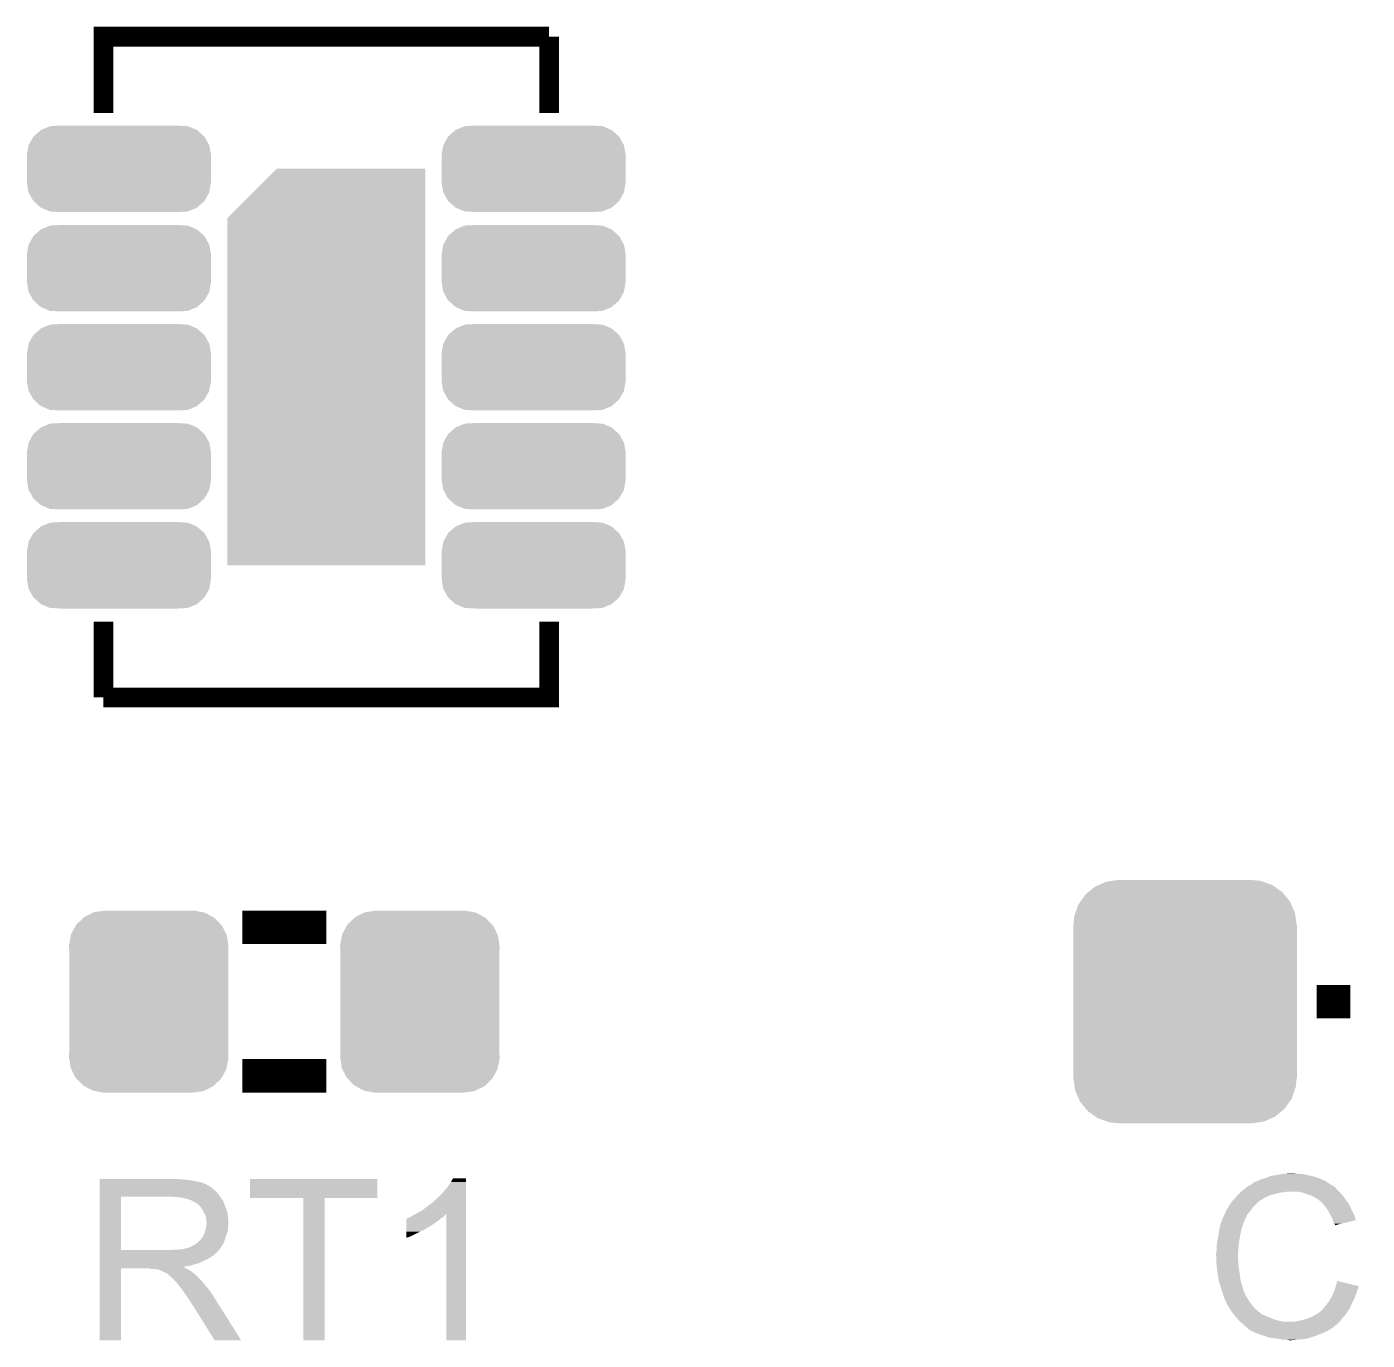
# Model space of a CAD drawing. Extents: x -0.05 to 0.95, y -0.15 to 1.54.
# Drawn here: x 0.3886 to 0.708, y 0.5593 to 0.8723 of the extents above; entities that cross this region are included whole.
import ezdxf

# ---------------------------------------------------------------- set-up
doc = ezdxf.new("R2010")
doc.units = 0
doc.layers.get('0').update_dxf_attribs({"linetype": 'CONTINUOUS'})
doc.layers.add('AIR_QUALITY3_CLICK_V100_GTO', color=14, linetype='CONTINUOUS')
doc.layers.add('AIR_QUALITY3_CLICK_V100_GTS', color=12, linetype='CONTINUOUS')

# ---------------------------------------------------------------- blocks, each defined once
blk = doc.blocks.new('RECTANGLE_42')
blk.add_solid([(0.0236, 0.03545), (0.0236, -0.03545), (-0.0236, 0.03545), (-0.0236, -0.03545)])
blk = doc.blocks.new('CUSTOM_52')
for points in [[(-0.01855, 0.00929), (-0.01639, 0.01016), (0.0185, 0.00929), (0.01644, 0.01016)], [(-0.01639, 0.01016), (-0.01634, 0.01018), (0.01644, 0.01016), (0.01603, 0.01018)], [(-0.01634, 0.01018), (-0.01396, 0.0103), (0.01603, 0.01018), (0.01396, 0.0103)], [(-0.02152, 0.00565), (-0.02039, 0.00764), (0.0215, 0.00565), (0.02041, 0.00764)], [(-0.02039, 0.00764), (-0.02034, 0.00772), (0.02041, 0.00764), (0.02031, 0.00772)], [(-0.02034, 0.00772), (-0.01861, 0.00923), (0.02031, 0.00772), (0.01863, 0.00923)], [(-0.01861, 0.00923), (-0.01855, 0.00929), (0.01863, 0.00923), (0.0185, 0.00929)], [(-0.02195, 0.0032), (-0.02153, 0.00555), (0.02195, 0.0032), (0.02155, 0.00555)], [(-0.0219, 0.00237), (-0.02195, 0.0032), (0.0219, 0.00237), (0.02195, 0.0032)], [(-0.02153, 0.00555), (-0.02152, 0.00565), (0.02155, 0.00555), (0.0215, 0.00565)], [(-0.0219, 0.00236), (-0.0219, 0.00237), (0.0219, 0.00236), (0.0219, 0.00237)], [(-0.0219, -0.00236), (-0.0219, 0.00236), (0.0219, -0.00236), (0.0219, 0.00236)], [(-0.02195, -0.0032), (-0.0219, -0.00237), (0.02195, -0.0032), (0.0219, -0.00237)], [(-0.0219, -0.00237), (-0.0219, -0.00236), (0.0219, -0.00237), (0.0219, -0.00236)], [(-0.02155, -0.00555), (-0.02195, -0.0032), (0.02153, -0.00555), (0.02195, -0.0032)], [(-0.0215, -0.00565), (-0.02155, -0.00555), (0.02152, -0.00565), (0.02153, -0.00555)], [(-0.02041, -0.00764), (-0.0215, -0.00565), (0.02039, -0.00764), (0.02152, -0.00565)], [(-0.02031, -0.00772), (-0.02041, -0.00764), (0.02034, -0.00772), (0.02039, -0.00764)], [(-0.01863, -0.00923), (-0.02031, -0.00772), (0.01861, -0.00923), (0.02034, -0.00772)], [(-0.0185, -0.00929), (-0.01863, -0.00923), (0.01855, -0.00929), (0.01861, -0.00923)], [(-0.01644, -0.01016), (-0.0185, -0.00929), (0.01639, -0.01016), (0.01855, -0.00929)], [(-0.01603, -0.01018), (-0.01644, -0.01016), (0.01634, -0.01018), (0.01639, -0.01016)], [(-0.01396, -0.0103), (-0.01603, -0.01018), (0.01396, -0.0103), (0.01634, -0.01018)]]:
    blk.add_solid(points)
blk = doc.blocks.new('CUSTOM_53')
for points in [[(-0.01724, 0.01838), (-0.01557, 0.01997), (0.01717, 0.01838), (0.01564, 0.01997)], [(-0.01557, 0.01997), (-0.01536, 0.02018), (0.01564, 0.01997), (0.01526, 0.02018)], [(-0.01536, 0.02018), (-0.01325, 0.02121), (0.01526, 0.02018), (0.01335, 0.02121)], [(-0.01325, 0.02121), (-0.01302, 0.02132), (0.01335, 0.02121), (0.01277, 0.02132)], [(-0.01302, 0.02132), (-0.01049, 0.02169), (0.01277, 0.02132), (0.0108, 0.02169)], [(-0.01049, 0.02169), (-0.01045, 0.0217), (0.0108, 0.02169), (0.01045, 0.0217)], [(-0.01856, 0.01577), (-0.01849, 0.0161), (0.0186, 0.01577), (0.01844, 0.0161)], [(-0.01849, 0.0161), (-0.01739, 0.0181), (0.01844, 0.0161), (0.01745, 0.0181)], [(-0.01739, 0.0181), (-0.01724, 0.01838), (0.01745, 0.0181), (0.01717, 0.01838)], [(-0.019, 0.0132), (-0.01899, 0.01355), (0.019, 0.0132), (0.01895, 0.01355)], [(-0.01895, 0.01228), (-0.019, 0.0132), (0.01895, 0.01228), (0.019, 0.0132)], [(-0.01899, 0.01355), (-0.01856, 0.01577), (0.01895, 0.01355), (0.0186, 0.01577)], [(-0.01895, -0.01228), (-0.01895, 0.01228), (0.01895, -0.01228), (0.01895, 0.01228)], [(-0.01895, 0.01228), (-0.01895, 0.01228), (0.01895, 0.01228)], [(-0.019, -0.0132), (-0.01895, -0.01228), (0.019, -0.0132), (0.01895, -0.01228)], [(-0.01895, -0.01228), (-0.01895, -0.01228), (0.01895, -0.01228)], [(-0.01895, -0.01355), (-0.019, -0.0132), (0.01899, -0.01355), (0.019, -0.0132)], [(-0.0186, -0.01577), (-0.01895, -0.01355), (0.01855, -0.01577), (0.01899, -0.01355)], [(-0.01844, -0.0161), (-0.0186, -0.01577), (0.01849, -0.0161), (0.01855, -0.01577)], [(-0.01745, -0.0181), (-0.01844, -0.0161), (0.01739, -0.0181), (0.01849, -0.0161)], [(-0.01717, -0.01838), (-0.01745, -0.0181), (0.01724, -0.01838), (0.01739, -0.0181)], [(-0.01564, -0.01997), (-0.01717, -0.01838), (0.01557, -0.01997), (0.01724, -0.01838)], [(-0.01526, -0.02018), (-0.01564, -0.01997), (0.01536, -0.02018), (0.01557, -0.01997)], [(-0.01335, -0.02121), (-0.01526, -0.02018), (0.01325, -0.02121), (0.01536, -0.02018)], [(-0.01277, -0.02132), (-0.01335, -0.02121), (0.01302, -0.02132), (0.01325, -0.02121)], [(-0.0108, -0.02169), (-0.01277, -0.02132), (0.01049, -0.02169), (0.01302, -0.02132)], [(-0.01045, -0.0217), (-0.0108, -0.02169), (0.01045, -0.0217), (0.01049, -0.02169)]]:
    blk.add_solid(points)
blk = doc.blocks.new('CUSTOM_54')
for points in [[(-0.01875, 0.02859), (-0.01751, 0.02877), (0.01853, 0.02859), (0.01804, 0.02877)], [(-0.01751, 0.02877), (-0.01585, 0.029), (0.01804, 0.02877), (0.01585, 0.029)], [(-0.02495, 0.0238), (-0.02371, 0.02555), (0.02504, 0.0238), (0.02361, 0.02555)], [(-0.02371, 0.02555), (-0.02307, 0.02608), (0.02361, 0.02555), (0.02319, 0.02608)], [(-0.02307, 0.02608), (-0.02144, 0.02741), (0.02319, 0.02608), (0.02131, 0.02741)], [(-0.02144, 0.02741), (-0.02061, 0.02777), (0.02131, 0.02741), (0.0208, 0.02777)], [(-0.02061, 0.02777), (-0.01875, 0.02859), (0.0208, 0.02777), (0.01853, 0.02859)], [(-0.02612, 0.02111), (-0.0254, 0.02316), (0.0262, 0.02111), (0.02531, 0.02316)], [(-0.0254, 0.02316), (-0.02495, 0.0238), (0.02531, 0.02316), (0.02504, 0.0238)], [(-0.0266, 0.0182), (-0.02638, 0.02039), (0.0266, 0.0182), (0.0263, 0.02039)], [(-0.02638, 0.02039), (-0.02612, 0.02111), (0.0263, 0.02039), (0.0262, 0.02111)], [(-0.02665, -0.0182), (-0.02665, 0.0182), (0.02665, -0.0182), (0.02665, 0.0182)], [(-0.0263, -0.02039), (-0.0266, -0.0182), (0.02638, -0.02039), (0.0266, -0.0182)], [(-0.0262, -0.02111), (-0.0263, -0.02039), (0.02612, -0.02111), (0.02638, -0.02039)], [(-0.02531, -0.02316), (-0.0262, -0.02111), (0.0254, -0.02316), (0.02612, -0.02111)], [(-0.02504, -0.0238), (-0.02531, -0.02316), (0.02494, -0.0238), (0.0254, -0.02316)], [(-0.02361, -0.02555), (-0.02504, -0.0238), (0.02371, -0.02555), (0.02494, -0.0238)], [(-0.02319, -0.02608), (-0.02361, -0.02555), (0.02307, -0.02608), (0.02371, -0.02555)], [(-0.02131, -0.02741), (-0.02319, -0.02608), (0.02144, -0.02741), (0.02307, -0.02608)], [(-0.0208, -0.02777), (-0.02131, -0.02741), (0.02061, -0.02777), (0.02144, -0.02741)], [(-0.01853, -0.02859), (-0.0208, -0.02777), (0.01875, -0.02859), (0.02061, -0.02777)], [(-0.01804, -0.02877), (-0.01853, -0.02859), (0.01751, -0.02877), (0.01875, -0.02859)], [(-0.01585, -0.029), (-0.01804, -0.02877), (0.01585, -0.029), (0.01751, -0.02877)]]:
    blk.add_solid(points)

msp = doc.modelspace()

# ---------------------------------------------------------------- linework, layer by layer
at = {"layer": 'AIR_QUALITY3_CLICK_V100_GTO'}
for points, const_width in [([(0.4069, 0.8518), (0.4069, 0.87), (0.5131, 0.87)], 0.0047), ([(0.5131, 0.8518), (0.5131, 0.87)], 0.0047), ([(0.4069, 0.7125), (0.4069, 0.7306)], 0.0047), ([(0.4069, 0.7125), (0.5131, 0.7125), (0.5131, 0.7306)], 0.0047), ([(0.44, 0.6577), (0.46, 0.6577)], 0.008), ([(0.696, 0.64), (0.704, 0.64)], 0.008), ([(0.44, 0.6223), (0.46, 0.6223)], 0.008)]:
    msp.add_lwpolyline(points, dxfattribs=dict(at, const_width=const_width))
for points in [[(0.406, 0.5976), (0.406, 0.5977), (0.4259, 0.5976), (0.4248, 0.5977)], [(0.406, 0.5975), (0.406, 0.5976), (0.4271, 0.5975), (0.4259, 0.5976)], [(0.406, 0.5973), (0.406, 0.5975), (0.4285, 0.5973), (0.4271, 0.5975)], [(0.406, 0.597), (0.406, 0.5973), (0.4297, 0.597), (0.4285, 0.5973)], [(0.4418, 0.5932), (0.4418, 0.5977), (0.4722, 0.5932), (0.4722, 0.5977)], [(0.4418, 0.5977), (0.4418, 0.5977), (0.4722, 0.5977), (0.4418, 0.5977)], [(0.4897, 0.597), (0.4902, 0.5979), (0.4933, 0.597), (0.4933, 0.5979)], [(0.4902, 0.5979), (0.4902, 0.5979), (0.4933, 0.5979), (0.4902, 0.5979)], [(0.6815, 0.5971), (0.6819, 0.5973), (0.6983, 0.5971), (0.6979, 0.5973)], [(0.6819, 0.5973), (0.6824, 0.5975), (0.6979, 0.5973), (0.6975, 0.5975)], [(0.6824, 0.5975), (0.6829, 0.5977), (0.6975, 0.5975), (0.69705, 0.5977)], [(0.6829, 0.5977), (0.6835, 0.5979), (0.69705, 0.5977), (0.6966, 0.5979)], [(0.6835, 0.5979), (0.6842, 0.5981), (0.6966, 0.5979), (0.69596, 0.5981)], [(0.6842, 0.5981), (0.6849, 0.5984), (0.69596, 0.5981), (0.695, 0.5984)], [(0.6849, 0.5984), (0.6865, 0.5987), (0.695, 0.5984), (0.6935, 0.5987)], [(0.6865, 0.5987), (0.6877, 0.5989), (0.6935, 0.5987), (0.6928, 0.5989)], [(0.6877, 0.5989), (0.6883, 0.599), (0.6921, 0.5989), (0.6915, 0.599)], [(0.6883, 0.599), (0.6901, 0.5991), (0.691, 0.599), (0.6906, 0.5991)], [(0.406, 0.5969), (0.406, 0.597), (0.4303, 0.5969), (0.4297, 0.597)], [(0.406, 0.5967), (0.406, 0.5969), (0.4308, 0.5967), (0.4303, 0.5969)], [(0.406, 0.5966), (0.406, 0.5967), (0.4309, 0.5966), (0.4309, 0.5967)], [(0.406, 0.5967), (0.406, 0.5967), (0.4309, 0.5967), (0.4308, 0.5967)], [(0.406, 0.5965), (0.406, 0.5966), (0.4313, 0.5965), (0.4309, 0.5966)], [(0.406, 0.5962), (0.406, 0.5965), (0.4318, 0.5962), (0.4313, 0.5965)], [(0.406, 0.5959), (0.406, 0.5962), (0.4324, 0.5959), (0.4318, 0.5962)], [(0.406, 0.5954), (0.406, 0.5959), (0.433, 0.5954), (0.4324, 0.5959)], [(0.406, 0.5947), (0.406, 0.5954), (0.4338, 0.5947), (0.433, 0.5954)], [(0.406, 0.5939), (0.406, 0.5947), (0.4344, 0.5939), (0.4338, 0.5947)], [(0.4863, 0.593), (0.4877, 0.5944), (0.4933, 0.593), (0.4933, 0.5944)], [(0.4877, 0.5944), (0.4884, 0.5952), (0.4933, 0.5944), (0.4933, 0.5952)], [(0.4884, 0.5952), (0.4891, 0.5961), (0.4933, 0.5952), (0.4933, 0.5961)], [(0.4891, 0.5961), (0.4897, 0.597), (0.4933, 0.5961), (0.4933, 0.597)], [(0.6772, 0.5939), (0.6778, 0.5945), (0.685, 0.5939), (0.6874, 0.5945)], [(0.6778, 0.5945), (0.6779, 0.5946), (0.6874, 0.5945), (0.6884, 0.5946)], [(0.6779, 0.5946), (0.678, 0.5947), (0.6884, 0.5946), (0.6889, 0.5947)], [(0.678, 0.5947), (0.67871, 0.5953), (0.7013, 0.5947), (0.7007, 0.5953)], [(0.67871, 0.5953), (0.67906, 0.5956), (0.7007, 0.5953), (0.7005, 0.5956)], [(0.67906, 0.5956), (0.6793, 0.5958), (0.7005, 0.5956), (0.7003, 0.5958)], [(0.6793, 0.5958), (0.67947, 0.5959), (0.7003, 0.5958), (0.7002, 0.5959)], [(0.67947, 0.5959), (0.67963, 0.596), (0.7002, 0.5959), (0.7, 0.596)], [(0.67963, 0.596), (0.6798, 0.5961), (0.7, 0.596), (0.6999, 0.5961)], [(0.6798, 0.5961), (0.68063, 0.5966), (0.6998, 0.5961), (0.699, 0.5966)], [(0.6798, 0.5961), (0.6798, 0.5961), (0.6999, 0.5961), (0.6998, 0.5961)], [(0.68063, 0.5966), (0.6808, 0.5967), (0.699, 0.5966), (0.69886, 0.5967)], [(0.6808, 0.5968), (0.6812, 0.597), (0.69872, 0.5968), (0.69844, 0.597)], [(0.6808, 0.5967), (0.6808, 0.5968), (0.69886, 0.5967), (0.69872, 0.5968)], [(0.6812, 0.597), (0.6815, 0.5971), (0.69844, 0.597), (0.6983, 0.5971)], [(0.6926, 0.5945), (0.6914, 0.5947), (0.7015, 0.5945), (0.7013, 0.5947)], [(0.6937, 0.5941), (0.6926, 0.5945), (0.7019, 0.5941), (0.7015, 0.5945)], [(0.694, 0.594), (0.6937, 0.5941), (0.702, 0.594), (0.7019, 0.5941)], [(0.6946, 0.5938), (0.694, 0.594), (0.70216, 0.5938), (0.702, 0.594)], [(0.406, 0.5935), (0.406, 0.5939), (0.43471, 0.5935), (0.4344, 0.5939)], [(0.406, 0.5808), (0.406, 0.5935), (0.4111, 0.5808), (0.4111, 0.5935)], [(0.406, 0.5935), (0.406, 0.5935), (0.4111, 0.5935), (0.4232, 0.5935)], [(0.4247, 0.5934), (0.4232, 0.5935), (0.43479, 0.5934), (0.43471, 0.5935)], [(0.426, 0.5932), (0.4247, 0.5934), (0.43494, 0.5932), (0.43479, 0.5934)], [(0.42673, 0.593), (0.426, 0.5932), (0.4351, 0.593), (0.43494, 0.5932)], [(0.4271, 0.5929), (0.42673, 0.593), (0.4351, 0.5929), (0.4351, 0.593)], [(0.4279, 0.5926), (0.4271, 0.5929), (0.4354, 0.5926), (0.4351, 0.5929)], [(0.4286, 0.5922), (0.4279, 0.5926), (0.43553, 0.5922), (0.4354, 0.5926)], [(0.4291, 0.592), (0.4286, 0.5922), (0.4356, 0.592), (0.43553, 0.5922)], [(0.4294, 0.5917), (0.4291, 0.592), (0.43573, 0.5917), (0.4356, 0.592)], [(0.42984, 0.5913), (0.4295, 0.5917), (0.4359, 0.5913), (0.43573, 0.5917)], [(0.4301, 0.591), (0.42984, 0.5913), (0.43601, 0.591), (0.4359, 0.5913)], [(0.43041, 0.5905), (0.4301, 0.591), (0.4362, 0.5905), (0.43601, 0.591)], [(0.4545, 0.5593), (0.4545, 0.5932), (0.4596, 0.5593), (0.4596, 0.5932)], [(0.4545, 0.5932), (0.4545, 0.5932), (0.4596, 0.5932), (0.4722, 0.5932)], [(0.4826, 0.5901), (0.4837, 0.5909), (0.4933, 0.5901), (0.4933, 0.5909)], [(0.4837, 0.5909), (0.4849, 0.5918), (0.4933, 0.5909), (0.4933, 0.5918)], [(0.4849, 0.5918), (0.486, 0.5927), (0.4933, 0.5918), (0.4933, 0.5927)], [(0.486, 0.5927), (0.4861, 0.5928), (0.4933, 0.5927), (0.4933, 0.5928)], [(0.4861, 0.5929), (0.4863, 0.593), (0.4933, 0.5929), (0.4933, 0.593)], [(0.4861, 0.5928), (0.4861, 0.5929), (0.4933, 0.5928), (0.4933, 0.5929)], [(0.6747, 0.5906), (0.6749, 0.591), (0.68051, 0.5906), (0.68082, 0.591)], [(0.6749, 0.591), (0.67496, 0.5911), (0.68082, 0.591), (0.6809, 0.5911)], [(0.67496, 0.5911), (0.6752, 0.5915), (0.6809, 0.5911), (0.6813, 0.5915)], [(0.6752, 0.5915), (0.67569, 0.5922), (0.6813, 0.5915), (0.682, 0.5922)], [(0.67569, 0.5922), (0.6759, 0.5925), (0.682, 0.5922), (0.6824, 0.5925)], [(0.6759, 0.5925), (0.67599, 0.5926), (0.6824, 0.5925), (0.6825, 0.5926)], [(0.67599, 0.5926), (0.67663, 0.5933), (0.6825, 0.5926), (0.6837, 0.5933)], [(0.67663, 0.5933), (0.6769, 0.5936), (0.6837, 0.5933), (0.68435, 0.5936)], [(0.6769, 0.5936), (0.6772, 0.5939), (0.68435, 0.5936), (0.685, 0.5939)], [(0.6952, 0.5935), (0.6946, 0.5938), (0.7024, 0.5935), (0.70216, 0.5938)], [(0.6954, 0.5934), (0.6952, 0.5935), (0.70247, 0.5934), (0.7024, 0.5935)], [(0.6959, 0.5931), (0.6954, 0.5934), (0.70269, 0.5931), (0.70247, 0.5934)], [(0.6963, 0.5929), (0.6959, 0.5931), (0.70283, 0.5929), (0.70269, 0.5931)], [(0.6964, 0.5928), (0.6963, 0.5929), (0.7029, 0.5928), (0.70283, 0.5929)], [(0.69719, 0.5921), (0.6964, 0.5928), (0.7034, 0.5921), (0.7029, 0.5928)], [(0.6973, 0.592), (0.69719, 0.5921), (0.70346, 0.592), (0.7034, 0.5921)], [(0.69778, 0.5914), (0.6973, 0.592), (0.7038, 0.5914), (0.70346, 0.592)], [(0.6981, 0.591), (0.69778, 0.5914), (0.704, 0.591), (0.7038, 0.5914)], [(0.69838, 0.5906), (0.6981, 0.591), (0.7042, 0.5906), (0.704, 0.591)], [(0.4306, 0.5902), (0.43041, 0.5905), (0.43629, 0.5902), (0.4362, 0.5905)], [(0.431, 0.5895), (0.4306, 0.5902), (0.4365, 0.5895), (0.43629, 0.5902)], [(0.4313, 0.5888), (0.431, 0.5895), (0.43656, 0.5888), (0.4365, 0.5895)], [(0.43136, 0.5884), (0.4313, 0.5888), (0.4366, 0.5884), (0.43656, 0.5888)], [(0.4314, 0.5881), (0.43136, 0.5884), (0.43662, 0.5881), (0.4366, 0.5884)], [(0.4314, 0.5876), (0.4314, 0.5881), (0.43667, 0.5876), (0.43662, 0.5881)], [(0.4791, 0.5879), (0.4791, 0.5882), (0.4868, 0.5879), (0.48716, 0.5882)], [(0.4791, 0.5873), (0.4791, 0.5879), (0.486, 0.5873), (0.4868, 0.5879)], [(0.4792, 0.5882), (0.4793, 0.5884), (0.48716, 0.5882), (0.4874, 0.5884)], [(0.4795, 0.5884), (0.4798, 0.5886), (0.4874, 0.5884), (0.48773, 0.5886)], [(0.4798, 0.5886), (0.4801, 0.5887), (0.48773, 0.5886), (0.4879, 0.5887)], [(0.4801, 0.5887), (0.4805, 0.589), (0.4879, 0.5887), (0.4882, 0.589)], [(0.4805, 0.589), (0.4813, 0.5894), (0.4882, 0.589), (0.4886, 0.5894)], [(0.4813, 0.5894), (0.4815, 0.5895), (0.4933, 0.5894), (0.4933, 0.5895)], [(0.4815, 0.5895), (0.4826, 0.5901), (0.4933, 0.5895), (0.4933, 0.5901)], [(0.4886, 0.5593), (0.4886, 0.5894), (0.4933, 0.5593), (0.4933, 0.5894)], [(0.67307, 0.5869), (0.67347, 0.5881), (0.6784, 0.5869), (0.6789, 0.5881)], [(0.67347, 0.5881), (0.6735, 0.5882), (0.6789, 0.5881), (0.67895, 0.5882)], [(0.6735, 0.5882), (0.67402, 0.5893), (0.67895, 0.5882), (0.6795, 0.5893)], [(0.67402, 0.5893), (0.6743, 0.5899), (0.6795, 0.5893), (0.67997, 0.5899)], [(0.6743, 0.59), (0.6744, 0.5901), (0.68004, 0.59), (0.68012, 0.5901)], [(0.6743, 0.5899), (0.6743, 0.59), (0.67997, 0.5899), (0.68004, 0.59)], [(0.6744, 0.5901), (0.6745, 0.5904), (0.68012, 0.5901), (0.68036, 0.5904)], [(0.6745, 0.5904), (0.6747, 0.5906), (0.68036, 0.5904), (0.68051, 0.5906)], [(0.6988, 0.59), (0.69838, 0.5906), (0.70447, 0.59), (0.7042, 0.5906)], [(0.69895, 0.5897), (0.6988, 0.59), (0.7046, 0.5897), (0.70447, 0.59)], [(0.6993, 0.589), (0.69895, 0.5897), (0.70495, 0.589), (0.7046, 0.5897)], [(0.69936, 0.5889), (0.6993, 0.589), (0.705, 0.5889), (0.70495, 0.589)], [(0.6998, 0.5881), (0.69936, 0.5889), (0.70524, 0.5881), (0.705, 0.5889)], [(0.69985, 0.5879), (0.6998, 0.5881), (0.7053, 0.5879), (0.70524, 0.5881)], [(0.6999, 0.5877), (0.69985, 0.5879), (0.70447, 0.5877), (0.7053, 0.5879)], [(0.7001, 0.5871), (0.6999, 0.5877), (0.70196, 0.5871), (0.70447, 0.5877)], [(0.4305, 0.5838), (0.431, 0.5848), (0.436, 0.5838), (0.43636, 0.5848)], [(0.431, 0.5848), (0.43102, 0.5849), (0.43636, 0.5848), (0.4364, 0.5849)], [(0.43102, 0.5849), (0.4311, 0.5853), (0.4364, 0.5849), (0.43649, 0.5853)], [(0.4311, 0.5853), (0.43127, 0.5858), (0.43649, 0.5853), (0.4366, 0.5858)], [(0.43127, 0.5858), (0.4313, 0.5859), (0.4366, 0.5858), (0.4366, 0.5859)], [(0.4313, 0.5859), (0.4314, 0.5865), (0.4366, 0.5859), (0.4366, 0.5865)], [(0.4315, 0.5873), (0.4314, 0.5876), (0.43669, 0.5873), (0.43667, 0.5876)], [(0.4314, 0.5865), (0.43141, 0.5866), (0.4366, 0.5865), (0.4366, 0.5866)], [(0.43141, 0.5866), (0.43146, 0.5869), (0.4366, 0.5866), (0.4367, 0.5869)], [(0.43146, 0.5869), (0.4315, 0.5872), (0.4367, 0.5869), (0.4367, 0.5872)], [(0.4315, 0.5872), (0.4315, 0.5873), (0.4367, 0.5872), (0.43669, 0.5873)], [(0.4791, 0.5867), (0.4791, 0.5873), (0.4851, 0.5867), (0.486, 0.5873)], [(0.4791, 0.5861), (0.4791, 0.5867), (0.4841, 0.5861), (0.4851, 0.5867)], [(0.4791, 0.586), (0.4791, 0.5861), (0.484, 0.586), (0.484, 0.5861)], [(0.4791, 0.5861), (0.4791, 0.5861), (0.484, 0.5861), (0.4841, 0.5861)], [(0.4791, 0.5858), (0.4791, 0.586), (0.4836, 0.5858), (0.484, 0.586)], [(0.4791, 0.5855), (0.4791, 0.5858), (0.4831, 0.5855), (0.4836, 0.5858)], [(0.4791, 0.5852), (0.4791, 0.5855), (0.4824, 0.5852), (0.4831, 0.5855)], [(0.4791, 0.584), (0.4791, 0.5852), (0.48, 0.584), (0.4824, 0.5852)], [(0.67239, 0.5835), (0.6726, 0.5846), (0.6776, 0.5835), (0.6778, 0.5846)], [(0.6726, 0.5846), (0.67275, 0.5855), (0.6778, 0.5846), (0.678, 0.5855)], [(0.67275, 0.5855), (0.67288, 0.5863), (0.678, 0.5855), (0.6782, 0.5863)], [(0.67288, 0.5863), (0.6729, 0.5864), (0.6782, 0.5863), (0.67825, 0.5864)], [(0.6729, 0.5864), (0.67293, 0.5865), (0.67825, 0.5864), (0.6783, 0.5865)], [(0.67293, 0.5865), (0.673, 0.5867), (0.6783, 0.5865), (0.6783, 0.5867)], [(0.673, 0.5867), (0.67303, 0.5868), (0.6783, 0.5867), (0.6784, 0.5868)], [(0.67303, 0.5868), (0.67307, 0.5869), (0.6784, 0.5868), (0.6784, 0.5869)], [(0.7003, 0.5869), (0.7001, 0.5871), (0.70113, 0.5869), (0.70196, 0.5871)], [(0.7003, 0.5867), (0.7003, 0.5869), (0.7003, 0.5867), (0.70113, 0.5869)], [(0.4258, 0.581), (0.4274, 0.5814), (0.43458, 0.581), (0.4349, 0.5814)], [(0.4274, 0.5814), (0.4275, 0.5815), (0.4349, 0.5814), (0.43496, 0.5815)], [(0.4275, 0.5815), (0.4278, 0.5816), (0.43496, 0.5815), (0.43502, 0.5816)], [(0.4278, 0.5816), (0.4281, 0.5818), (0.43502, 0.5816), (0.43513, 0.5818)], [(0.4281, 0.5818), (0.4285, 0.582), (0.43513, 0.5818), (0.43525, 0.582)], [(0.4285, 0.582), (0.429, 0.5823), (0.43525, 0.582), (0.43543, 0.5823)], [(0.429, 0.5823), (0.42937, 0.5826), (0.43543, 0.5823), (0.4356, 0.5826)], [(0.42937, 0.5826), (0.4295, 0.5827), (0.4356, 0.5826), (0.43563, 0.5827)], [(0.4295, 0.5827), (0.43, 0.5832), (0.43563, 0.5827), (0.4358, 0.5832)], [(0.43, 0.5832), (0.4304, 0.5838), (0.4358, 0.5832), (0.436, 0.5838)], [(0.4791, 0.5837), (0.4791, 0.584), (0.4791, 0.5837), (0.48, 0.584)], [(0.6721, 0.5816), (0.6722, 0.5823), (0.67735, 0.5816), (0.6774, 0.5823)], [(0.6721, 0.5805), (0.6721, 0.5816), (0.67727, 0.5805), (0.67735, 0.5816)], [(0.6722, 0.5823), (0.6723, 0.583), (0.6774, 0.5823), (0.67752, 0.583)], [(0.6723, 0.583), (0.67239, 0.5835), (0.67752, 0.583), (0.6776, 0.5835)], [(0.406, 0.5803), (0.406, 0.5808), (0.434, 0.5803), (0.43442, 0.5808)], [(0.406, 0.5808), (0.406, 0.5808), (0.4232, 0.5808), (0.4111, 0.5808)], [(0.406, 0.5802), (0.406, 0.5803), (0.4339, 0.5802), (0.434, 0.5803)], [(0.406, 0.58), (0.406, 0.5802), (0.4338, 0.58), (0.4339, 0.5802)], [(0.406, 0.5799), (0.406, 0.58), (0.4335, 0.5799), (0.4338, 0.58)], [(0.406, 0.5796), (0.406, 0.5799), (0.4333, 0.5796), (0.4335, 0.5799)], [(0.406, 0.5794), (0.406, 0.5796), (0.4329, 0.5794), (0.4333, 0.5796)], [(0.406, 0.5791), (0.406, 0.5794), (0.4325, 0.5791), (0.4329, 0.5794)], [(0.406, 0.5785), (0.406, 0.5791), (0.4315, 0.5785), (0.4325, 0.5791)], [(0.406, 0.5783), (0.406, 0.5785), (0.4309, 0.5783), (0.4315, 0.5785)], [(0.406, 0.5779), (0.406, 0.5783), (0.4302, 0.5779), (0.4309, 0.5783)], [(0.4232, 0.5808), (0.424, 0.5809), (0.43442, 0.5808), (0.4345, 0.5809)], [(0.4249, 0.5809), (0.4258, 0.581), (0.4345, 0.5809), (0.43458, 0.581)], [(0.672, 0.5801), (0.6721, 0.5805), (0.67724, 0.5801), (0.67727, 0.5805)], [(0.672, 0.5795), (0.672, 0.5801), (0.6772, 0.5795), (0.67724, 0.5801)], [(0.67205, 0.5786), (0.672, 0.5795), (0.6772, 0.5786), (0.6772, 0.5795)], [(0.67206, 0.5783), (0.67205, 0.5786), (0.6773, 0.5783), (0.6772, 0.5786)], [(0.6721, 0.5775), (0.67206, 0.5783), (0.6773, 0.5775), (0.6773, 0.5783)], [(0.406, 0.5776), (0.406, 0.5779), (0.4295, 0.5776), (0.4302, 0.5779)], [(0.406, 0.5774), (0.406, 0.5776), (0.4286, 0.5774), (0.4295, 0.5776)], [(0.406, 0.5771), (0.406, 0.5774), (0.4278, 0.5771), (0.4286, 0.5774)], [(0.406, 0.577), (0.406, 0.5771), (0.4269, 0.577), (0.4278, 0.5771)], [(0.406, 0.5768), (0.406, 0.577), (0.42591, 0.5768), (0.4269, 0.577)], [(0.406, 0.5767), (0.406, 0.5768), (0.4262, 0.5767), (0.426, 0.5768)], [(0.406, 0.5768), (0.406, 0.5768), (0.426, 0.5768), (0.42591, 0.5768)], [(0.406, 0.5764), (0.406, 0.5767), (0.4265, 0.5764), (0.4262, 0.5767)], [(0.406, 0.5593), (0.406, 0.5764), (0.4111, 0.5593), (0.4111, 0.5764)], [(0.406, 0.5764), (0.406, 0.5764), (0.4111, 0.5764), (0.4177, 0.5764)], [(0.4183, 0.5763), (0.4177, 0.5764), (0.42675, 0.5763), (0.4265, 0.5764)], [(0.4194, 0.5762), (0.4191, 0.5763), (0.427, 0.5762), (0.42675, 0.5763)], [(0.4207, 0.5759), (0.4198, 0.5762), (0.4275, 0.5759), (0.427, 0.5762)], [(0.421, 0.5757), (0.4207, 0.5759), (0.42783, 0.5757), (0.4275, 0.5759)], [(0.4212, 0.5756), (0.421, 0.5757), (0.428, 0.5756), (0.42783, 0.5757)], [(0.4214, 0.5755), (0.4212, 0.5756), (0.42812, 0.5755), (0.428, 0.5756)], [(0.4217, 0.5754), (0.4214, 0.5755), (0.42825, 0.5754), (0.42812, 0.5755)], [(0.4219, 0.5753), (0.4217, 0.5754), (0.42838, 0.5753), (0.42825, 0.5754)], [(0.422, 0.5752), (0.4219, 0.5753), (0.4285, 0.5752), (0.42838, 0.5753)], [(0.4224, 0.5749), (0.4221, 0.5752), (0.4289, 0.5749), (0.4285, 0.5752)], [(0.4225, 0.5748), (0.4224, 0.5749), (0.429, 0.5748), (0.4289, 0.5749)], [(0.67213, 0.5772), (0.6721, 0.5775), (0.6773, 0.5772), (0.6773, 0.5775)], [(0.67219, 0.5766), (0.67213, 0.5772), (0.6774, 0.5766), (0.6773, 0.5772)], [(0.6723, 0.5755), (0.67219, 0.5766), (0.67757, 0.5755), (0.6774, 0.5766)], [(0.67234, 0.5753), (0.6723, 0.5755), (0.6776, 0.5753), (0.67757, 0.5755)], [(0.6726, 0.5738), (0.67234, 0.5753), (0.6778, 0.5738), (0.6776, 0.5753)], [(0.423, 0.5744), (0.4225, 0.5748), (0.4294, 0.5744), (0.429, 0.5748)], [(0.4239, 0.5735), (0.423, 0.5744), (0.4303, 0.5735), (0.4294, 0.5744)], [(0.4245, 0.5729), (0.4239, 0.5735), (0.43075, 0.5729), (0.4303, 0.5735)], [(0.4246, 0.5727), (0.4245, 0.5729), (0.4309, 0.5727), (0.43075, 0.5729)], [(0.4247, 0.5726), (0.4246, 0.5727), (0.43099, 0.5726), (0.4309, 0.5727)], [(0.42523, 0.5719), (0.4247, 0.5726), (0.4316, 0.5719), (0.43099, 0.5726)], [(0.4259, 0.571), (0.42523, 0.5719), (0.43232, 0.571), (0.4316, 0.5719)], [(0.6728, 0.573), (0.6726, 0.5738), (0.67803, 0.573), (0.6778, 0.5738)], [(0.67297, 0.5724), (0.6728, 0.573), (0.6782, 0.5724), (0.67803, 0.573)], [(0.6732, 0.5716), (0.67297, 0.5724), (0.67841, 0.5716), (0.6782, 0.5724)], [(0.70032, 0.5715), (0.7004, 0.5717), (0.7058, 0.5715), (0.70585, 0.5717)], [(0.7004, 0.5717), (0.70045, 0.5719), (0.70585, 0.5717), (0.7059, 0.5719)], [(0.70045, 0.5719), (0.7005, 0.5721), (0.7059, 0.5719), (0.706, 0.5721)], [(0.7005, 0.5721), (0.70052, 0.5722), (0.706, 0.5721), (0.706, 0.5722)], [(0.70052, 0.5722), (0.7006, 0.5725), (0.706, 0.5722), (0.70472, 0.5725)], [(0.7006, 0.5725), (0.7009, 0.5734), (0.70472, 0.5725), (0.7009, 0.5734)], [(0.42597, 0.5709), (0.4259, 0.571), (0.4324, 0.5709), (0.43232, 0.571)], [(0.4265, 0.5701), (0.42597, 0.5709), (0.43291, 0.5701), (0.4324, 0.5709)], [(0.42673, 0.5698), (0.4265, 0.5701), (0.4331, 0.5698), (0.43291, 0.5701)], [(0.4271, 0.5693), (0.42673, 0.5698), (0.43341, 0.5693), (0.4331, 0.5698)], [(0.4276, 0.5685), (0.4271, 0.5693), (0.43392, 0.5685), (0.43341, 0.5693)], [(0.428, 0.5679), (0.4276, 0.5685), (0.43429, 0.5679), (0.43392, 0.5685)], [(0.67343, 0.5709), (0.6732, 0.5716), (0.6786, 0.5709), (0.67841, 0.5716)], [(0.67347, 0.5708), (0.67343, 0.5709), (0.6787, 0.5708), (0.6786, 0.5709)], [(0.67353, 0.5706), (0.67347, 0.5708), (0.6788, 0.5706), (0.6787, 0.5708)], [(0.6736, 0.5704), (0.67353, 0.5706), (0.67887, 0.5704), (0.6788, 0.5706)], [(0.67363, 0.5703), (0.6736, 0.5704), (0.6789, 0.5703), (0.67887, 0.5704)], [(0.6737, 0.57), (0.67363, 0.5703), (0.67905, 0.57), (0.6789, 0.5703)], [(0.6738, 0.5697), (0.6737, 0.57), (0.6792, 0.5697), (0.67905, 0.57)], [(0.6739, 0.5694), (0.6738, 0.5697), (0.67939, 0.5694), (0.6792, 0.5697)], [(0.674, 0.5692), (0.6739, 0.5694), (0.67951, 0.5692), (0.67939, 0.5694)], [(0.67414, 0.5689), (0.674, 0.5692), (0.6797, 0.5689), (0.67951, 0.5692)], [(0.67456, 0.568), (0.67414, 0.5689), (0.6803, 0.568), (0.6797, 0.5689)], [(0.6988, 0.5684), (0.6989, 0.5686), (0.70451, 0.5684), (0.7046, 0.5686)], [(0.6989, 0.5686), (0.6991, 0.569), (0.7046, 0.5686), (0.70483, 0.569)], [(0.6991, 0.569), (0.69934, 0.5693), (0.70483, 0.569), (0.705, 0.5693)], [(0.69934, 0.5693), (0.6995, 0.5695), (0.705, 0.5693), (0.70506, 0.5695)], [(0.6995, 0.5695), (0.69971, 0.57), (0.70506, 0.5695), (0.7052, 0.57)], [(0.69971, 0.57), (0.69997, 0.5706), (0.7052, 0.57), (0.7055, 0.5706)], [(0.69997, 0.5706), (0.7001, 0.5709), (0.7055, 0.5706), (0.70556, 0.5709)], [(0.7001, 0.5709), (0.70017, 0.5711), (0.70556, 0.5709), (0.7056, 0.5711)], [(0.70017, 0.5711), (0.70032, 0.5715), (0.7056, 0.5711), (0.7058, 0.5715)], [(0.4281, 0.5677), (0.428, 0.5679), (0.43442, 0.5677), (0.43429, 0.5679)], [(0.4284, 0.5674), (0.4281, 0.5677), (0.43461, 0.5674), (0.43442, 0.5677)], [(0.4284, 0.5673), (0.4284, 0.5674), (0.43467, 0.5673), (0.43461, 0.5674)], [(0.4334, 0.5593), (0.4284, 0.5673), (0.4397, 0.5593), (0.43467, 0.5673)], [(0.6748, 0.5675), (0.67456, 0.568), (0.6807, 0.5675), (0.6803, 0.568)], [(0.67513, 0.567), (0.6748, 0.5675), (0.6811, 0.567), (0.6807, 0.5675)], [(0.67567, 0.5662), (0.67513, 0.567), (0.682, 0.5662), (0.6811, 0.567)], [(0.6758, 0.566), (0.67567, 0.5662), (0.68225, 0.566), (0.682, 0.5662)], [(0.67626, 0.5654), (0.6758, 0.566), (0.683, 0.5654), (0.68225, 0.566)], [(0.67642, 0.5652), (0.67626, 0.5654), (0.6836, 0.5652), (0.6832, 0.5654)], [(0.67626, 0.5654), (0.67626, 0.5654), (0.6832, 0.5654), (0.683, 0.5654)], [(0.6944, 0.5647), (0.6956, 0.5653), (0.7022, 0.5647), (0.70273, 0.5653)], [(0.6956, 0.5653), (0.69595, 0.5655), (0.70273, 0.5653), (0.7029, 0.5655)], [(0.69595, 0.5655), (0.6963, 0.5657), (0.7029, 0.5655), (0.70303, 0.5657)], [(0.6963, 0.5657), (0.6968, 0.5661), (0.70303, 0.5657), (0.7033, 0.5661)], [(0.6968, 0.5661), (0.6971, 0.5664), (0.7033, 0.5661), (0.7035, 0.5664)], [(0.6971, 0.5664), (0.6973, 0.5665), (0.7035, 0.5664), (0.70357, 0.5665)], [(0.6973, 0.5665), (0.6975, 0.5668), (0.70357, 0.5665), (0.70377, 0.5668)], [(0.6975, 0.5668), (0.69765, 0.567), (0.70377, 0.5668), (0.7039, 0.567)], [(0.69765, 0.567), (0.6978, 0.5672), (0.7039, 0.567), (0.70399, 0.5672)], [(0.6978, 0.5672), (0.6981, 0.5675), (0.70399, 0.5672), (0.70412, 0.5675)], [(0.6981, 0.5675), (0.6984, 0.5679), (0.70412, 0.5675), (0.70429, 0.5679)], [(0.6984, 0.5679), (0.6988, 0.5684), (0.70429, 0.5679), (0.70451, 0.5684)], [(0.67649, 0.5651), (0.67642, 0.5652), (0.6839, 0.5651), (0.6836, 0.5652)], [(0.67665, 0.5649), (0.67649, 0.5651), (0.6842, 0.5649), (0.6839, 0.5651)], [(0.6768, 0.5647), (0.67665, 0.5649), (0.68473, 0.5647), (0.6842, 0.5649)], [(0.6769, 0.5646), (0.6768, 0.5647), (0.685, 0.5646), (0.68473, 0.5647)], [(0.6773, 0.5642), (0.6769, 0.5646), (0.686, 0.5642), (0.685, 0.5646)], [(0.67754, 0.5639), (0.6773, 0.5642), (0.6871, 0.5639), (0.686, 0.5642)], [(0.6777, 0.5637), (0.67754, 0.5639), (0.6883, 0.5637), (0.6871, 0.5639)], [(0.6782, 0.5633), (0.6777, 0.5637), (0.701, 0.5633), (0.7014, 0.5637)], [(0.6786, 0.5629), (0.6782, 0.5633), (0.70054, 0.5629), (0.701, 0.5633)], [(0.679, 0.5626), (0.6786, 0.5629), (0.7002, 0.5626), (0.70054, 0.5629)], [(0.6792, 0.5624), (0.679, 0.5626), (0.7, 0.5624), (0.7001, 0.5626)], [(0.679, 0.5626), (0.679, 0.5626), (0.7001, 0.5626), (0.7002, 0.5626)], [(0.6793, 0.5623), (0.6792, 0.5624), (0.6998, 0.5623), (0.7, 0.5624)], [(0.6795, 0.5621), (0.6793, 0.5623), (0.6995, 0.5621), (0.6998, 0.5623)], [(0.6798, 0.5619), (0.6795, 0.5621), (0.69917, 0.5619), (0.6995, 0.5621)], [(0.6907, 0.5637), (0.6911, 0.5638), (0.7014, 0.5637), (0.7015, 0.5638)], [(0.6911, 0.5638), (0.6916, 0.5639), (0.7015, 0.5638), (0.7016, 0.5639)], [(0.6916, 0.5639), (0.6921, 0.564), (0.7016, 0.5639), (0.70167, 0.564)], [(0.6921, 0.564), (0.6933, 0.5643), (0.70167, 0.564), (0.7019, 0.5643)], [(0.6933, 0.5643), (0.6944, 0.5647), (0.7019, 0.5643), (0.7022, 0.5647)], [(0.4397, 0.5593), (0.4397, 0.5593), (0.4397, 0.5593), (0.4334, 0.5593)], [(0.6799, 0.5618), (0.6799, 0.5619), (0.699, 0.5618), (0.69917, 0.5619)], [(0.6815, 0.561), (0.6799, 0.5618), (0.6974, 0.561), (0.699, 0.5618)], [(0.68235, 0.5607), (0.6815, 0.561), (0.6966, 0.5607), (0.6974, 0.561)], [(0.6832, 0.5604), (0.68235, 0.5607), (0.6959, 0.5604), (0.6966, 0.5607)], [(0.6848, 0.5599), (0.6832, 0.5604), (0.6944, 0.5599), (0.6959, 0.5604)], [(0.6856, 0.5598), (0.6848, 0.5599), (0.6941, 0.5598), (0.6944, 0.5599)], [(0.6872, 0.5596), (0.6856, 0.5598), (0.6932, 0.5596), (0.6941, 0.5598)], [(0.68755, 0.5595), (0.6872, 0.5596), (0.6922, 0.5595), (0.6932, 0.5596)], [(0.6879, 0.5594), (0.68755, 0.5595), (0.6911, 0.5594), (0.6922, 0.5595)], [(0.6894, 0.5593), (0.689, 0.5594), (0.69, 0.5593), (0.6911, 0.5594)]]:
    msp.add_solid(points, dxfattribs=at)
at = {"layer": 'AIR_QUALITY3_CLICK_V100_GTS'}
for points in [[(0.4364, 0.8267), (0.4482, 0.8385), (0.4836, 0.8267), (0.4836, 0.8385)], [(0.4482, 0.8385), (0.4482, 0.8385), (0.4836, 0.8385), (0.4482, 0.8385)], [(0.4364, 0.744), (0.4364, 0.8267), (0.4836, 0.744), (0.4836, 0.8267)]]:
    msp.add_solid(points, dxfattribs=at)

# ---------------------------------------------------------------- block references
for name, p in [('CUSTOM_52', (0.4106, 0.8385)), ('CUSTOM_52', (0.5094, 0.8385)), ('CUSTOM_52', (0.4106, 0.8148)), ('RECTANGLE_42', (0.46, 0.7912)), ('CUSTOM_52', (0.5094, 0.8148)), ('CUSTOM_52', (0.4106, 0.7912)), ('CUSTOM_52', (0.5094, 0.7912)), ('CUSTOM_52', (0.4106, 0.7676)), ('CUSTOM_52', (0.5094, 0.7676)), ('CUSTOM_52', (0.4106, 0.744)), ('CUSTOM_52', (0.5094, 0.744)), ('CUSTOM_54', (0.6646, 0.64)), ('CUSTOM_53', (0.4177, 0.64)), ('CUSTOM_53', (0.4823, 0.64))]:
    msp.add_blockref(name, p, dxfattribs=at)

doc.saveas('drawing.dxf')
